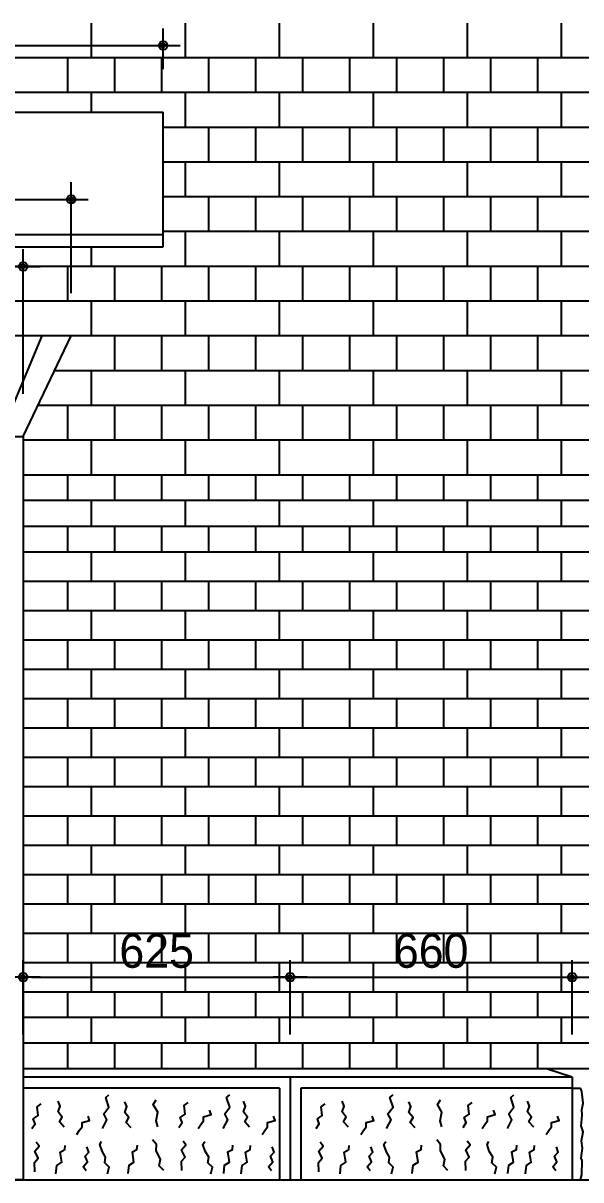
# Model space of a CAD drawing. Extents: x 186583 to 203403, y -172622 to -160742.
# Drawn here: x 192489 to 193794, y -169763 to -167055 of the extents above; entities that cross this region are included whole.
import ezdxf

# ---------------------------------------------------------------- set-up
doc = ezdxf.new("R2010")
doc.units = 0
doc.header["$LTSCALE"] = 50
doc.header["$MEASUREMENT"] = 0
doc.header["$PDMODE"] = 35
doc.header["$PDSIZE"] = -10
doc.layers.get('0').update_dxf_attribs({"linetype": 'CONTINUOUS'})
doc.layers.get('DEFPOINTS').update_dxf_attribs({"linetype": 'CONTINUOUS'})
for name, color, linetype in [('ele-3', 6, 'CONTINUOUS'), ('h', 5, 'CONTINUOUS'), ('HAT', 5, 'CONTINUOUS'), ('W-2', 2, 'CONTINUOUS'), ('WID', 4, 'CONTINUOUS')]:
    doc.layers.add(name, color=color, linetype=linetype)
doc.styles.add('GHS', font='HYWULM_0.TTF')
doc.styles.add('현창', font='HYWULM_0.TTF')
doc.dimstyles.new('3MM', dxfattribs={"dimscale": 300, "dimtxt": 4, "dimasz": 1, "dimexe": 1.5, "dimexo": 2, "dimgap": 1, "dimtad": 1, "dimtoh": 1, "dimdec": 4, "dimzin": 0, "dimdsep": 46, "dimtxsty": 'GHS', "dimblk": 'DIMDOT', "dimcen": -1, "dimdle": 1.5, "dimadec": 0, "dimazin": 0, "dimtfac": 1, "dimtdec": 4, "dimtix": 1, "dimtmove": 2, "dimatfit": 3, "dimldrblk": 'DIMDOT', "dimfxl": 1, "dimtvp": 1, "dimtolj": 1, "dimtzin": 0, "dimarcsym": 0})

# ---------------------------------------------------------------- blocks, each defined once
blk = doc.blocks.new('DIMDOT')
at = {"linetype": 'Continuous'}
blk.add_line((-2, 0), (2, 0), dxfattribs=at)
for radius in [0.5, 0.25]:
    blk.add_circle((0, 0), radius, dxfattribs=at)
blk = doc.blocks.new('*D3')
at = {"lineweight": -2}
for p, q in [((191216.2, -167163.4), (191216.2, -167067.6)), ((192816.2, -167163.4), (192816.2, -167067.6)), ((191236.2, -167107.6), (192796.2, -167107.6))]:
    blk.add_line(p, q, dxfattribs=at)
at = {"layer": 'DEFPOINTS', "color": 0}
for p in [(192816.2, -167107.6), (191216.2, -167263.4), (192816.2, -167263.4)]:
    blk.add_point(p, dxfattribs=at)
at = {"lineweight": -2, "xscale": 20, "yscale": 20, "zscale": 20, "rotation": 180}
blk.add_blockref('DIMDOT', (191216.2, -167107.6), dxfattribs=at)
at = {"lineweight": -2, "xscale": 20, "yscale": 20, "zscale": 20}
blk.add_blockref('DIMDOT', (192816.2, -167107.6), dxfattribs=at)
at = {"color": 0, "insert": (192016.2, -167039.9), "char_height": 80, "attachment_point": 5, "style": '현창'}
blk.add_mtext('\\A1;1,600', dxfattribs=at)
blk = doc.blocks.new('*D10')
at = {"lineweight": -2}
for p, q in [((191431.1, -167687.5), (191431.1, -167427.9)), ((192601.2, -167687.5), (192601.2, -167427.9)), ((191451.1, -167467.9), (192581.2, -167467.9))]:
    blk.add_line(p, q, dxfattribs=at)
at = {"layer": 'DEFPOINTS', "color": 0}
for p in [(192601.2, -167467.9), (191431.1, -167787.5), (192601.2, -167787.5)]:
    blk.add_point(p, dxfattribs=at)
at = {"lineweight": -2, "xscale": 20, "yscale": 20, "zscale": 20, "rotation": 180}
blk.add_blockref('DIMDOT', (191431.1, -167467.9), dxfattribs=at)
at = {"lineweight": -2, "xscale": 20, "yscale": 20, "zscale": 20}
blk.add_blockref('DIMDOT', (192601.2, -167467.9), dxfattribs=at)
at = {"color": 0, "insert": (192016.2, -167400.2), "char_height": 80, "attachment_point": 5, "style": '현창'}
blk.add_mtext('\\A1;1,170', dxfattribs=at)
blk = doc.blocks.new('*D11')
at = {"lineweight": -2}
for p, q in [((191543.7, -167922.9), (191543.7, -167584.8)), ((192488.7, -167922.9), (192488.7, -167584.8)), ((191563.7, -167624.8), (192468.7, -167624.8))]:
    blk.add_line(p, q, dxfattribs=at)
at = {"layer": 'DEFPOINTS', "color": 0}
for p in [(192488.7, -167624.8), (191543.7, -168022.9), (192488.7, -168022.9)]:
    blk.add_point(p, dxfattribs=at)
at = {"lineweight": -2, "xscale": 20, "yscale": 20, "zscale": 20, "rotation": 180}
blk.add_blockref('DIMDOT', (191543.7, -167624.8), dxfattribs=at)
at = {"lineweight": -2, "xscale": 20, "yscale": 20, "zscale": 20}
blk.add_blockref('DIMDOT', (192488.7, -167624.8), dxfattribs=at)
at = {"color": 0, "insert": (192016.2, -167563.3), "char_height": 80, "attachment_point": 5, "style": '현창'}
blk.add_mtext('\\A1;945', dxfattribs=at)
blk = doc.blocks.new('*D20')
at = {"lineweight": -2}
for p, q in [((192488.7, -169422.9), (192488.7, -169248.7)), ((193113.7, -169422.9), (193113.7, -169248.7)), ((192508.7, -169288.7), (193093.7, -169288.7))]:
    blk.add_line(p, q, dxfattribs=at)
at = {"layer": 'DEFPOINTS', "color": 0}
for p in [(193113.7, -169288.7), (192488.7, -169522.9), (193113.7, -169522.9)]:
    blk.add_point(p, dxfattribs=at)
at = {"lineweight": -2, "xscale": 20, "yscale": 20, "zscale": 20, "rotation": 180}
blk.add_blockref('DIMDOT', (192488.7, -169288.7), dxfattribs=at)
at = {"lineweight": -2, "xscale": 20, "yscale": 20, "zscale": 20}
blk.add_blockref('DIMDOT', (193113.7, -169288.7), dxfattribs=at)
at = {"color": 0, "insert": (192801.2, -169227.1), "char_height": 80, "attachment_point": 5, "style": '현창'}
blk.add_mtext('\\A1;625', dxfattribs=at)
blk = doc.blocks.new('*D21')
at = {"lineweight": -2}
for p, q in [((193113.7, -169422.9), (193113.7, -169248.7)), ((193773.7, -169422.9), (193773.7, -169248.7)), ((193133.7, -169288.7), (193753.7, -169288.7))]:
    blk.add_line(p, q, dxfattribs=at)
at = {"layer": 'DEFPOINTS', "color": 0}
for p in [(193773.7, -169288.7), (193113.7, -169522.9), (193773.7, -169522.9)]:
    blk.add_point(p, dxfattribs=at)
at = {"lineweight": -2, "xscale": 20, "yscale": 20, "zscale": 20, "rotation": 180}
blk.add_blockref('DIMDOT', (193113.7, -169288.7), dxfattribs=at)
at = {"lineweight": -2, "xscale": 20, "yscale": 20, "zscale": 20}
blk.add_blockref('DIMDOT', (193773.7, -169288.7), dxfattribs=at)
at = {"color": 0, "insert": (193443.7, -169227.1), "char_height": 80, "attachment_point": 5, "style": '현창'}
blk.add_mtext('\\A1;660', dxfattribs=at)

msp = doc.modelspace()

# ---------------------------------------------------------------- linework, layer by layer
at = {"layer": 'ele-3'}
for p, q in [((192488.65758, -168112.93201), (194023.65758, -168112.93201)), ((192488.65758, -168112.93201), (194023.65758, -168112.93201)), ((194023.65758, -168172.93201), (192488.65758, -168172.93201)), ((192488.65758, -168232.93201), (194023.65758, -168232.93201)), ((192488.65758, -168292.93201), (194023.65758, -168292.93201)), ((192488.65758, -169322.93201), (195946.69224, -169322.93201)), ((195946.69224, -169382.93201), (192488.65758, -169382.93201)), ((196443.65758, -169502.93201), (192488.65758, -169502.93201))]:
    msp.add_line(p, q, dxfattribs=at)
for points in [[(192593.65758, -168172.93201), (192593.65758, -168112.93201)], [(192703.65758, -168172.93201), (192703.65758, -168112.93201)], [(192813.65758, -168172.93201), (192813.65758, -168112.93201)], [(192923.65758, -168172.93201), (192923.65758, -168112.93201)], [(193033.65758, -168172.93201), (193033.65758, -168112.93201)], [(193143.65758, -168172.93201), (193143.65758, -168112.93201)], [(193253.65758, -168172.93201), (193253.65758, -168112.93201)], [(193363.65758, -168172.93201), (193363.65758, -168112.93201)], [(193473.65758, -168172.93201), (193473.65758, -168112.93201)], [(193583.65758, -168172.93201), (193583.65758, -168112.93201)], [(193693.65758, -168172.93201), (193693.65758, -168112.93201)], [(192648.65758, -168232.93201), (192648.65758, -168172.93201)], [(192868.65758, -168232.93201), (192868.65758, -168172.93201)], [(193088.65758, -168232.93201), (193088.65758, -168172.93201)], [(193308.65758, -168232.93201), (193308.65758, -168172.93201)], [(193528.65758, -168232.93201), (193528.65758, -168172.93201)], [(193748.65758, -168232.93201), (193748.65758, -168172.93201)], [(192593.65758, -168292.93201), (192593.65758, -168232.93201)], [(192703.65758, -168292.93201), (192703.65758, -168232.93201)], [(192813.65758, -168292.93201), (192813.65758, -168232.93201)], [(192923.65758, -168292.93201), (192923.65758, -168232.93201)], [(193033.65758, -168292.93201), (193033.65758, -168232.93201)], [(193143.65758, -168292.93201), (193143.65758, -168232.93201)], [(193253.65758, -168292.93201), (193253.65758, -168232.93201)], [(193363.65758, -168292.93201), (193363.65758, -168232.93201)], [(193473.65758, -168292.93201), (193473.65758, -168232.93201)], [(193583.65758, -168292.93201), (193583.65758, -168232.93201)], [(193693.65758, -168292.93201), (193693.65758, -168232.93201)], [(192593.65758, -169382.93201), (192593.65758, -169322.93201)], [(192703.65758, -169382.93201), (192703.65758, -169322.93201)], [(192813.65758, -169382.93201), (192813.65758, -169322.93201)], [(192923.65758, -169382.93201), (192923.65758, -169322.93201)], [(193033.65758, -169382.93201), (193033.65758, -169322.93201)], [(193143.65758, -169382.93201), (193143.65758, -169322.93201)], [(193253.65758, -169382.93201), (193253.65758, -169322.93201)], [(193363.65758, -169382.93201), (193363.65758, -169322.93201)], [(193473.65758, -169382.93201), (193473.65758, -169322.93201)], [(193583.65758, -169382.93201), (193583.65758, -169322.93201)], [(193693.65758, -169382.93201), (193693.65758, -169322.93201)], [(192648.65758, -169442.93201), (192648.65758, -169382.93201)], [(192868.65758, -169442.93201), (192868.65758, -169382.93201)], [(193088.65758, -169442.93201), (193088.65758, -169382.93201)], [(193308.65758, -169442.93201), (193308.65758, -169382.93201)], [(193528.65758, -169442.93201), (193528.65758, -169382.93201)], [(193748.65758, -169442.93201), (193748.65758, -169382.93201)], [(196223.65758, -169502.93201), (196223.65758, -169442.93201), (192488.65758, -169442.93201)], [(192593.65758, -169502.93201), (192593.65758, -169442.93201)], [(192703.65758, -169502.93201), (192703.65758, -169442.93201)], [(192813.65758, -169502.93201), (192813.65758, -169442.93201)], [(192923.65758, -169502.93201), (192923.65758, -169442.93201)], [(193033.65758, -169502.93201), (193033.65758, -169442.93201)], [(193143.65758, -169502.93201), (193143.65758, -169442.93201)], [(193253.65758, -169502.93201), (193253.65758, -169442.93201)], [(193363.65758, -169502.93201), (193363.65758, -169442.93201)], [(193473.65758, -169502.93201), (193473.65758, -169442.93201)], [(193583.65758, -169502.93201), (193583.65758, -169442.93201)], [(193693.65758, -169502.93201), (193693.65758, -169442.93201)]]:
    msp.add_lwpolyline(points, dxfattribs=at)
at = {"layer": 'h'}
for p, q in [((194023.65758, -167136.70608), (189843.65758, -167136.70608)), ((194023.65758, -167218.05824), (189843.65758, -167218.05824)), ((194023.65758, -167299.4104), (192816.15758, -167299.4104)), ((194023.65758, -167380.76256), (192816.15758, -167380.76256)), ((194023.65758, -167462.11472), (192816.15758, -167462.11472)), ((194023.65758, -167543.46688), (192816.15758, -167543.46688)), ((194023.65758, -167624.81904), (189843.65758, -167624.81904)), ((194023.65758, -167706.1712), (189843.65758, -167706.1712)), ((194023.65758, -167787.52336), (189843.65758, -167787.52336)), ((192532.36866, -167787.52336), (192433.06934, -168022.93201)), ((194023.65758, -167868.87553), (192562.30567, -167868.87553)), ((194023.65758, -167950.22769), (192523.41453, -167950.22769)), ((194023.65758, -168031.57985), (192488.65758, -168031.57985)), ((192488.65758, -168361.59868), (194023.65758, -168361.59868)), ((192488.65758, -168430.26534), (196105.15758, -168430.26534)), ((192488.65758, -168498.93201), (194023.65758, -168498.93201)), ((192488.65758, -168567.59868), (194023.65758, -168567.59868)), ((192488.65758, -168636.26534), (193858.65758, -168636.26534)), ((192488.65758, -168704.93201), (193858.65758, -168704.93201)), ((192488.65758, -168773.59868), (193858.65758, -168773.59868)), ((192488.65758, -168842.26534), (193858.65758, -168842.26534)), ((193748.65758, -168842.26534), (195728.65758, -168842.26534)), ((192488.65758, -168910.93201), (195946.69224, -168910.93201)), ((192488.65758, -168979.59868), (195946.69224, -168979.59868)), ((192488.65758, -169048.26534), (195946.69224, -169048.26534)), ((192488.65758, -169116.93201), (195946.69224, -169116.93201)), ((192488.65758, -169185.59868), (195946.69224, -169185.59868)), ((192488.65758, -169254.26534), (195946.69224, -169254.26534))]:
    msp.add_line(p, q, dxfattribs=at)
for points in [[(192648.65758, -167136.70608), (192648.65758, -167055.35391)], [(192868.65758, -167136.70608), (192868.65758, -167055.35391)], [(193088.65758, -167136.70608), (193088.65758, -167055.35391)], [(193308.65758, -167136.70608), (193308.65758, -167055.35391)], [(193528.65758, -167136.70608), (193528.65758, -167055.35391)], [(193748.65758, -167136.70608), (193748.65758, -167055.35391)], [(192593.65758, -167218.05824), (192593.65758, -167136.70608)], [(192703.65758, -167218.05824), (192703.65758, -167136.70608)], [(192813.65758, -167218.05824), (192813.65758, -167136.70608)], [(192923.65758, -167218.05824), (192923.65758, -167136.70608)], [(193033.65758, -167218.05824), (193033.65758, -167136.70608)], [(193143.65758, -167218.05824), (193143.65758, -167136.70608)], [(193253.65758, -167218.05824), (193253.65758, -167136.70608)], [(193363.65758, -167218.05824), (193363.65758, -167136.70608)], [(193473.65758, -167218.05824), (193473.65758, -167136.70608)], [(193583.65758, -167218.05824), (193583.65758, -167136.70608)], [(193693.65758, -167218.05824), (193693.65758, -167136.70608)], [(192648.65758, -167263.44139), (192648.65758, -167218.05824)], [(192868.65758, -167299.4104), (192868.65758, -167218.05824)], [(193088.65758, -167299.4104), (193088.65758, -167218.05824)], [(193308.65758, -167299.4104), (193308.65758, -167218.05824)], [(193528.65758, -167299.4104), (193528.65758, -167218.05824)], [(193748.65758, -167299.4104), (193748.65758, -167218.05824)], [(192923.65758, -167380.76256), (192923.65758, -167299.4104)], [(193033.65758, -167380.76256), (193033.65758, -167299.4104)], [(193143.65758, -167380.76256), (193143.65758, -167299.4104)], [(193253.65758, -167380.76256), (193253.65758, -167299.4104)], [(193363.65758, -167380.76256), (193363.65758, -167299.4104)], [(193473.65758, -167380.76256), (193473.65758, -167299.4104)], [(193583.65758, -167380.76256), (193583.65758, -167299.4104)], [(193693.65758, -167380.76256), (193693.65758, -167299.4104)], [(192868.65758, -167462.11472), (192868.65758, -167380.76256)], [(193088.65758, -167462.11472), (193088.65758, -167380.76256)], [(193308.65758, -167462.11472), (193308.65758, -167380.76256)], [(193528.65758, -167462.11472), (193528.65758, -167380.76256)], [(193748.65758, -167462.11472), (193748.65758, -167380.76256)], [(192923.65758, -167543.46688), (192923.65758, -167462.11472)], [(193033.65758, -167543.46688), (193033.65758, -167462.11472)], [(193143.65758, -167543.46688), (193143.65758, -167462.11472)], [(193253.65758, -167543.46688), (193253.65758, -167462.11472)], [(193363.65758, -167543.46688), (193363.65758, -167462.11472)], [(193473.65758, -167543.46688), (193473.65758, -167462.11472)], [(193583.65758, -167543.46688), (193583.65758, -167462.11472)], [(193693.65758, -167543.46688), (193693.65758, -167462.11472)], [(192868.65758, -167624.81904), (192868.65758, -167543.46688)], [(193088.65758, -167624.81904), (193088.65758, -167543.46688)], [(193308.65758, -167624.81904), (193308.65758, -167543.46688)], [(193528.65758, -167624.81904), (193528.65758, -167543.46688)], [(193748.65758, -167624.81904), (193748.65758, -167543.46688)], [(192648.65758, -167624.81904), (192648.65758, -167578.60391)], [(192593.65758, -167706.1712), (192593.65758, -167624.81904)], [(192703.65758, -167706.1712), (192703.65758, -167624.81904)], [(192813.65758, -167706.1712), (192813.65758, -167624.81904)], [(192923.65758, -167706.1712), (192923.65758, -167624.81904)], [(193033.65758, -167706.1712), (193033.65758, -167624.81904)], [(193143.65758, -167706.1712), (193143.65758, -167624.81904)], [(193253.65758, -167706.1712), (193253.65758, -167624.81904)], [(193363.65758, -167706.1712), (193363.65758, -167624.81904)], [(193473.65758, -167706.1712), (193473.65758, -167624.81904)], [(193583.65758, -167706.1712), (193583.65758, -167624.81904)], [(193693.65758, -167706.1712), (193693.65758, -167624.81904)], [(192648.65758, -167787.52336), (192648.65758, -167706.1712)], [(192868.65758, -167787.52336), (192868.65758, -167706.1712)], [(193088.65758, -167787.52336), (193088.65758, -167706.1712)], [(193308.65758, -167787.52336), (193308.65758, -167706.1712)], [(193528.65758, -167787.52336), (193528.65758, -167706.1712)], [(193748.65758, -167787.52336), (193748.65758, -167706.1712)], [(192703.65758, -167868.87553), (192703.65758, -167787.52336)], [(192813.65758, -167868.87553), (192813.65758, -167787.52336)], [(192923.65758, -167868.87553), (192923.65758, -167787.52336)], [(193033.65758, -167868.87553), (193033.65758, -167787.52336)], [(193143.65758, -167868.87553), (193143.65758, -167787.52336)], [(193253.65758, -167868.87553), (193253.65758, -167787.52336)], [(193363.65758, -167868.87553), (193363.65758, -167787.52336)], [(193473.65758, -167868.87553), (193473.65758, -167787.52336)], [(193583.65758, -167868.87553), (193583.65758, -167787.52336)], [(193693.65758, -167868.87553), (193693.65758, -167787.52336)], [(192648.65758, -167950.22769), (192648.65758, -167868.87553)], [(192868.65758, -167950.22769), (192868.65758, -167868.87553)], [(193088.65758, -167950.22769), (193088.65758, -167868.87553)], [(193308.65758, -167950.22769), (193308.65758, -167868.87553)], [(193528.65758, -167950.22769), (193528.65758, -167868.87553)], [(193748.65758, -167950.22769), (193748.65758, -167868.87553)], [(192593.65758, -168031.57985), (192593.65758, -167950.22769)], [(192703.65758, -168031.57985), (192703.65758, -167950.22769)], [(192813.65758, -168031.57985), (192813.65758, -167950.22769)], [(192923.65758, -168031.57985), (192923.65758, -167950.22769)], [(193033.65758, -168031.57985), (193033.65758, -167950.22769)], [(193143.65758, -168031.57985), (193143.65758, -167950.22769)], [(193253.65758, -168031.57985), (193253.65758, -167950.22769)], [(193363.65758, -168031.57985), (193363.65758, -167950.22769)], [(193473.65758, -168031.57985), (193473.65758, -167950.22769)], [(193583.65758, -168031.57985), (193583.65758, -167950.22769)], [(193693.65758, -168031.57985), (193693.65758, -167950.22769)], [(192648.65758, -168112.93201), (192648.65758, -168031.57985)], [(192868.65758, -168112.93201), (192868.65758, -168031.57985)], [(193088.65758, -168112.93201), (193088.65758, -168031.57985)], [(193308.65758, -168112.93201), (193308.65758, -168031.57985)], [(193528.65758, -168112.93201), (193528.65758, -168031.57985)], [(193748.65758, -168112.93201), (193748.65758, -168031.57985)], [(192648.65758, -168361.59868), (192648.65758, -168292.93201)], [(192868.65758, -168361.59868), (192868.65758, -168292.93201)], [(193088.65758, -168361.59868), (193088.65758, -168292.93201)], [(193308.65758, -168361.59868), (193308.65758, -168292.93201)], [(193528.65758, -168361.59868), (193528.65758, -168292.93201)], [(193748.65758, -168361.59868), (193748.65758, -168292.93201)], [(192593.65758, -168430.26534), (192593.65758, -168361.59868)], [(192703.65758, -168430.26534), (192703.65758, -168361.59868)], [(192813.65758, -168430.26534), (192813.65758, -168361.59868)], [(192923.65758, -168430.26534), (192923.65758, -168361.59868)], [(193033.65758, -168430.26534), (193033.65758, -168361.59868)], [(193143.65758, -168430.26534), (193143.65758, -168361.59868)], [(193253.65758, -168430.26534), (193253.65758, -168361.59868)], [(193363.65758, -168430.26534), (193363.65758, -168361.59868)], [(193473.65758, -168430.26534), (193473.65758, -168361.59868)], [(193583.65758, -168430.26534), (193583.65758, -168361.59868)], [(193693.65758, -168430.26534), (193693.65758, -168361.59868)], [(192648.65758, -168498.93201), (192648.65758, -168430.26534)], [(192868.65758, -168498.93201), (192868.65758, -168430.26534)], [(193088.65758, -168498.93201), (193088.65758, -168430.26534)], [(193308.65758, -168498.93201), (193308.65758, -168430.26534)], [(193528.65758, -168498.93201), (193528.65758, -168430.26534)], [(193748.65758, -168498.93201), (193748.65758, -168430.26534)], [(192593.65758, -168567.59868), (192593.65758, -168498.93201)], [(192703.65758, -168567.59868), (192703.65758, -168498.93201)], [(192813.65758, -168567.59868), (192813.65758, -168498.93201)], [(192923.65758, -168567.59868), (192923.65758, -168498.93201)], [(193033.65758, -168567.59868), (193033.65758, -168498.93201)], [(193143.65758, -168567.59868), (193143.65758, -168498.93201)], [(193253.65758, -168567.59868), (193253.65758, -168498.93201)], [(193363.65758, -168567.59868), (193363.65758, -168498.93201)], [(193473.65758, -168567.59868), (193473.65758, -168498.93201)], [(193583.65758, -168567.59868), (193583.65758, -168498.93201)], [(193693.65758, -168567.59868), (193693.65758, -168498.93201)], [(192648.65758, -168636.26534), (192648.65758, -168567.59868)], [(192868.65758, -168636.26534), (192868.65758, -168567.59868)], [(193088.65758, -168636.26534), (193088.65758, -168567.59868)], [(193308.65758, -168636.26534), (193308.65758, -168567.59868)], [(193528.65758, -168636.26534), (193528.65758, -168567.59868)], [(193748.65758, -168636.26534), (193748.65758, -168567.59868)], [(192593.65758, -168704.93201), (192593.65758, -168636.26534)], [(192703.65758, -168704.93201), (192703.65758, -168636.26534)], [(192813.65758, -168704.93201), (192813.65758, -168636.26534)], [(192923.65758, -168704.93201), (192923.65758, -168636.26534)], [(193033.65758, -168704.93201), (193033.65758, -168636.26534)], [(193143.65758, -168704.93201), (193143.65758, -168636.26534)], [(193253.65758, -168704.93201), (193253.65758, -168636.26534)], [(193363.65758, -168704.93201), (193363.65758, -168636.26534)], [(193473.65758, -168704.93201), (193473.65758, -168636.26534)], [(193583.65758, -168704.93201), (193583.65758, -168636.26534)], [(193693.65758, -168704.93201), (193693.65758, -168636.26534)], [(192648.65758, -168773.59868), (192648.65758, -168704.93201)], [(192868.65758, -168773.59868), (192868.65758, -168704.93201)], [(193088.65758, -168773.59868), (193088.65758, -168704.93201)], [(193308.65758, -168773.59868), (193308.65758, -168704.93201)], [(193528.65758, -168773.59868), (193528.65758, -168704.93201)], [(193748.65758, -168773.59868), (193748.65758, -168704.93201)], [(192593.65758, -168842.26534), (192593.65758, -168773.59868)], [(192703.65758, -168842.26534), (192703.65758, -168773.59868)], [(192813.65758, -168842.26534), (192813.65758, -168773.59868)], [(192923.65758, -168842.26534), (192923.65758, -168773.59868)], [(193033.65758, -168842.26534), (193033.65758, -168773.59868)], [(193143.65758, -168842.26534), (193143.65758, -168773.59868)], [(193253.65758, -168842.26534), (193253.65758, -168773.59868)], [(193363.65758, -168842.26534), (193363.65758, -168773.59868)], [(193473.65758, -168842.26534), (193473.65758, -168773.59868)], [(193583.65758, -168842.26534), (193583.65758, -168773.59868)], [(193693.65758, -168842.26534), (193693.65758, -168773.59868)], [(192648.65758, -168910.93201), (192648.65758, -168842.26534)], [(192868.65758, -168910.93201), (192868.65758, -168842.26534)], [(193088.65758, -168910.93201), (193088.65758, -168842.26534)], [(193308.65758, -168910.93201), (193308.65758, -168842.26534)], [(193528.65758, -168910.93201), (193528.65758, -168842.26534)], [(193748.65758, -168910.93201), (193748.65758, -168842.26534)], [(192593.65758, -168979.59868), (192593.65758, -168910.93201)], [(192703.65758, -168979.59868), (192703.65758, -168910.93201)], [(192813.65758, -168979.59868), (192813.65758, -168910.93201)], [(192923.65758, -168979.59868), (192923.65758, -168910.93201)], [(193033.65758, -168979.59868), (193033.65758, -168910.93201)], [(193143.65758, -168979.59868), (193143.65758, -168910.93201)], [(193253.65758, -168979.59868), (193253.65758, -168910.93201)], [(193363.65758, -168979.59868), (193363.65758, -168910.93201)], [(193473.65758, -168979.59868), (193473.65758, -168910.93201)], [(193583.65758, -168979.59868), (193583.65758, -168910.93201)], [(193693.65758, -168979.59868), (193693.65758, -168910.93201)], [(192648.65758, -169048.26534), (192648.65758, -168979.59868)], [(192868.65758, -169048.26534), (192868.65758, -168979.59868)], [(193088.65758, -169048.26534), (193088.65758, -168979.59868)], [(193308.65758, -169048.26534), (193308.65758, -168979.59868)], [(193528.65758, -169048.26534), (193528.65758, -168979.59868)], [(193748.65758, -169048.26534), (193748.65758, -168979.59868)], [(192593.65758, -169116.93201), (192593.65758, -169048.26534)], [(192703.65758, -169116.93201), (192703.65758, -169048.26534)], [(192813.65758, -169116.93201), (192813.65758, -169048.26534)], [(192923.65758, -169116.93201), (192923.65758, -169048.26534)], [(193033.65758, -169116.93201), (193033.65758, -169048.26534)], [(193143.65758, -169116.93201), (193143.65758, -169048.26534)], [(193253.65758, -169116.93201), (193253.65758, -169048.26534)], [(193363.65758, -169116.93201), (193363.65758, -169048.26534)], [(193473.65758, -169116.93201), (193473.65758, -169048.26534)], [(193583.65758, -169116.93201), (193583.65758, -169048.26534)], [(193693.65758, -169116.93201), (193693.65758, -169048.26534)], [(192648.65758, -169185.59868), (192648.65758, -169116.93201)], [(192868.65758, -169185.59868), (192868.65758, -169116.93201)], [(193088.65758, -169185.59868), (193088.65758, -169116.93201)], [(193308.65758, -169185.59868), (193308.65758, -169116.93201)], [(193528.65758, -169185.59868), (193528.65758, -169116.93201)], [(193748.65758, -169185.59868), (193748.65758, -169116.93201)], [(192593.65758, -169254.26534), (192593.65758, -169185.59868)], [(192703.65758, -169254.26534), (192703.65758, -169185.59868)], [(192813.65758, -169254.26534), (192813.65758, -169185.59868)], [(192923.65758, -169254.26534), (192923.65758, -169185.59868)], [(193033.65758, -169254.26534), (193033.65758, -169185.59868)], [(193143.65758, -169254.26534), (193143.65758, -169185.59868)], [(193253.65758, -169254.26534), (193253.65758, -169185.59868)], [(193363.65758, -169254.26534), (193363.65758, -169185.59868)], [(193473.65758, -169254.26534), (193473.65758, -169185.59868)], [(193583.65758, -169254.26534), (193583.65758, -169185.59868)], [(193693.65758, -169254.26534), (193693.65758, -169185.59868)], [(192648.65758, -169322.93201), (192648.65758, -169254.26534)], [(192868.65758, -169322.93201), (192868.65758, -169254.26534)], [(193088.65758, -169322.93201), (193088.65758, -169254.26534)], [(193308.65758, -169322.93201), (193308.65758, -169254.26534)], [(193528.65758, -169322.93201), (193528.65758, -169254.26534)], [(193748.65758, -169322.93201), (193748.65758, -169254.26534)], [(192674.23702, -169642.84857), (192684.83222, -169622.14845), (192677.60771, -169608.18809), (192689.64794, -169592.78321), (192681.94279, -169570.15733), (192689.64794, -169563.89921)], [(192957.19536, -169642.84857), (192967.79057, -169622.14845), (192960.56605, -169608.18809), (192972.60629, -169592.78321), (192964.90114, -169570.15733), (192972.60629, -169563.89921)], [(193339.25144, -169642.84857), (193349.84664, -169622.14845), (193342.62213, -169608.18809), (193354.66236, -169592.78321), (193346.95721, -169570.15733), (193354.66236, -169563.89921)], [(193622.20978, -169642.84857), (193632.80499, -169622.14845), (193625.58047, -169608.18809), (193637.62071, -169592.78321), (193629.91556, -169570.15733), (193637.62071, -169563.89921)], [(192509.31864, -169642.79053), (192516.94849, -169631.60515), (192512.37058, -169619.91113), (192523.56061, -169612.28507), (192521.5264, -169591.9481), (192530.6816, -169584.82987)], [(192584.87802, -169639.61331), (192573.56563, -169627.22927), (192580.02967, -169615.92177), (192570.33361, -169603.53773), (192575.18133, -169590.07675), (192570.33361, -169578.76965)], [(192741.1714, -169641.0143), (192729.85902, -169628.63026), (192736.32306, -169617.32276), (192726.627, -169604.93872), (192731.47471, -169591.47774), (192726.627, -169580.17064)], [(192803.6427, -169638.8725), (192800.01664, -169624.75415), (192803.95392, -169604.54172), (192793.40828, -169586.64399), (192800.41068, -169575.87496)], [(192853.33714, -169639.98048), (192860.96699, -169628.79511), (192856.38908, -169617.10109), (192867.57911, -169609.47502), (192865.5449, -169589.13805), (192874.7001, -169582.01983)], [(192898.31562, -169642.50638), (192904.24068, -169633.35317), (192910.70472, -169624.73803), (192910.70472, -169615.04635), (192928.48114, -169609.66163), (192924.71014, -169599.96995)], [(193018.85536, -169639.61331), (193007.54298, -169627.22927), (193014.00702, -169615.92177), (193004.31096, -169603.53773), (193009.15867, -169590.07675), (193004.31096, -169578.76965)], [(193174.33306, -169642.79053), (193181.96291, -169631.60515), (193177.385, -169619.91113), (193188.57503, -169612.28507), (193186.54082, -169591.9481), (193195.69602, -169584.82987)], [(193249.89244, -169639.61331), (193238.58005, -169627.22927), (193245.04409, -169615.92177), (193235.34803, -169603.53773), (193240.19575, -169590.07675), (193235.34803, -169578.76965)], [(193406.18582, -169641.0143), (193394.87344, -169628.63026), (193401.33748, -169617.32276), (193391.64142, -169604.93872), (193396.48914, -169591.47774), (193391.64142, -169580.17064)], [(193468.65712, -169638.8725), (193465.03106, -169624.75415), (193468.96834, -169604.54172), (193458.4227, -169586.64399), (193465.4251, -169575.87496)], [(193518.35156, -169639.98048), (193525.98141, -169628.79511), (193521.4035, -169617.10109), (193532.59353, -169609.47502), (193530.55932, -169589.13805), (193539.71452, -169582.01983)], [(193563.33004, -169642.50638), (193569.2551, -169633.35317), (193575.71914, -169624.73803), (193575.71914, -169615.04635), (193593.49556, -169609.66163), (193589.72456, -169599.96995)], [(193683.86978, -169639.61331), (193672.5574, -169627.22927), (193679.02144, -169615.92177), (193669.32538, -169603.53773), (193674.17309, -169590.07675), (193669.32538, -169578.76965)], [(192614.19083, -169656.50221), (192620.11589, -169647.349), (192626.57993, -169638.73386), (192626.57993, -169629.04217), (192644.35636, -169623.65746), (192640.58535, -169613.96578)], [(193048.16818, -169656.50221), (193054.09323, -169647.349), (193060.55728, -169638.73386), (193060.55728, -169629.04217), (193078.3337, -169623.65746), (193074.5627, -169613.96578)], [(193279.20525, -169656.50221), (193285.13031, -169647.349), (193291.59435, -169638.73386), (193291.59435, -169629.04217), (193309.37078, -169623.65746), (193305.59977, -169613.96578)], [(193713.1826, -169656.50221), (193719.10765, -169647.349), (193725.5717, -169638.73386), (193725.5717, -169629.04217), (193743.34812, -169623.65746), (193739.57712, -169613.96578)], [(192516.16982, -169744.03728), (192515.15209, -169722.17518), (192523.79904, -169712.51493), (192515.66095, -169695.73727), (192525.83388, -169684.04325), (192519.22113, -169674.89165)], [(192565.41625, -169748.66669), (192567.57093, -169729.28292), (192578.88331, -169721.74472), (192575.11294, -169698.05359), (192585.88634, -169692.1308), (192586.96368, -169682.43872)], [(192686.27725, -169748.75657), (192690.12982, -169732.87045), (192679.53462, -169723.24245), (192681.46091, -169709.76333), (192673.27325, -169695.80257), (192667.97564, -169679.91645), (192672.3101, -169673.17709)], [(192734.62266, -169748.17376), (192736.77734, -169728.78999), (192748.08972, -169721.25179), (192744.31935, -169697.56066), (192755.09275, -169691.63788), (192756.17009, -169681.94579)], [(192818.04279, -169741.16396), (192807.26939, -169730.39533), (192810.50141, -169714.24239), (192800.26699, -169694.85823), (192800.80535, -169680.3207), (192791.64827, -169669.55168)], [(192860.18832, -169741.22723), (192859.17058, -169719.36513), (192867.81754, -169709.70489), (192859.67945, -169692.92723), (192869.85238, -169681.2332), (192863.23963, -169672.08161)], [(192927.81228, -169748.75657), (192931.66485, -169732.87045), (192921.06964, -169723.24245), (192922.99593, -169709.76333), (192914.80827, -169695.80257), (192909.51067, -169679.91645), (192913.84513, -169673.17709)], [(192958.07192, -169748.17376), (192960.2266, -169728.78999), (192971.53898, -169721.25179), (192967.76861, -169697.56066), (192978.54201, -169691.63788), (192979.61935, -169681.94579)], [(192999.39359, -169748.66669), (193001.54827, -169729.28292), (193012.86066, -169721.74472), (193009.09028, -169698.05359), (193019.86368, -169692.1308), (193020.94102, -169682.43872)], [(193181.18424, -169744.03728), (193180.16651, -169722.17518), (193188.81346, -169712.51493), (193180.67537, -169695.73727), (193190.8483, -169684.04325), (193184.23555, -169674.89165)], [(193230.43067, -169748.66669), (193232.58535, -169729.28292), (193243.89773, -169721.74472), (193240.12736, -169698.05359), (193250.90076, -169692.1308), (193251.9781, -169682.43872)], [(193351.29167, -169748.75657), (193355.14424, -169732.87045), (193344.54904, -169723.24245), (193346.47533, -169709.76333), (193338.28767, -169695.80257), (193332.99007, -169679.91645), (193337.32452, -169673.17709)], [(193399.63708, -169748.17376), (193401.79176, -169728.78999), (193413.10414, -169721.25179), (193409.33377, -169697.56066), (193420.10717, -169691.63788), (193421.18451, -169681.94579)], [(193483.05721, -169741.16396), (193472.28381, -169730.39533), (193475.51583, -169714.24239), (193465.28142, -169694.85823), (193465.81977, -169680.3207), (193456.66269, -169669.55168)], [(193525.20274, -169741.22723), (193524.185, -169719.36513), (193532.83196, -169709.70489), (193524.69387, -169692.92723), (193534.8668, -169681.2332), (193528.25405, -169672.08161)], [(193592.8267, -169748.75657), (193596.67927, -169732.87045), (193586.08406, -169723.24245), (193588.01035, -169709.76333), (193579.82269, -169695.80257), (193574.52509, -169679.91645), (193578.85955, -169673.17709)], [(193623.08634, -169748.17376), (193625.24102, -169728.78999), (193636.55341, -169721.25179), (193632.78303, -169697.56066), (193643.55643, -169691.63788), (193644.63377, -169681.94579)], [(193664.40801, -169748.66669), (193666.56269, -169729.28292), (193677.87508, -169721.74472), (193674.1047, -169698.05359), (193684.8781, -169692.1308), (193685.95544, -169682.43872)], [(192636.25842, -169741.41586), (192629.2554, -169732.26225), (192638.95146, -169720.41668), (192633.56476, -169707.49417), (192642.18348, -169697.80209), (192637.87412, -169685.95652)], [(193070.23577, -169741.41586), (193063.23274, -169732.26225), (193072.92881, -169720.41668), (193067.5421, -169707.49417), (193076.16083, -169697.80209), (193071.85147, -169685.95652)], [(193301.27284, -169741.41586), (193294.26982, -169732.26225), (193303.96588, -169720.41668), (193298.57918, -169707.49417), (193307.1979, -169697.80209), (193302.88854, -169685.95652)], [(193735.25019, -169741.41586), (193728.24716, -169732.26225), (193737.94323, -169720.41668), (193732.55652, -169707.49417), (193741.17525, -169697.80209), (193736.86589, -169685.95652)]]:
    msp.add_lwpolyline(points, dxfattribs=at)
at = {"layer": 'HAT'}
for p, q in [((193713.65758, -169502.93201), (192488.65758, -169502.93201)), ((193773.65758, -169522.93201), (193713.65758, -169502.93201)), ((193088.65758, -169547.93201), (192488.65758, -169547.93201)), ((193088.65758, -169547.93201), (193088.65758, -169762.93201)), ((193773.65758, -169547.93201), (193138.65758, -169547.93201)), ((193138.65758, -169547.93201), (193138.65758, -169762.93201)), ((193773.65758, -169547.93201), (193773.65758, -169762.93201))]:
    msp.add_line(p, q, dxfattribs=at)
at = {"layer": 'W-2'}
msp.add_line((189603.65758, -169762.93201), (199273.65758, -169762.93201), dxfattribs=at)
at = {"layer": 'WID'}
for p, q in [((191216.15758, -167263.44139), (192816.15758, -167263.44139)), ((192816.15758, -167578.60391), (192816.15758, -167263.44139)), ((191216.15758, -167550.17915), (192816.15758, -167550.17915)), ((191216.15758, -167578.60391), (192816.15758, -167578.60391)), ((192601.19681, -167787.52336), (191431.11834, -167787.52336)), ((192488.65758, -168022.93201), (192601.19681, -167787.52336)), ((193773.65758, -169522.93201), (192488.65758, -169522.93201)), ((193113.65758, -169522.93201), (193113.65758, -169762.93201)), ((193773.65758, -169522.93201), (193773.65758, -169547.93201)), ((193773.65758, -169547.93201), (193793.65758, -169547.93201))]:
    msp.add_line(p, q, dxfattribs=at)
msp.add_lwpolyline([(191543.65758, -168022.93201), (192488.65758, -168022.93201), (192488.65758, -169762.93201), (191543.65758, -169762.93201)], close=True, dxfattribs=at)
msp.add_lwpolyline([(193793.65758, -169762.93201), (193796.34577, -169750.86513), (193797.44537, -169717.51591), (193794.6048, -169711.83791), (193797.96043, -169688.99434), (193795.30258, -169671.37319), (193799.28567, -169650.30253), (193795.0238, -169636.35905), (193796.65235, -169620.79426), (193797.14288, -169610.68768), (193796.81177, -169598.96814), (193799.25215, -169583.11348), (193798.03196, -169569.69802), (193796.07639, -169556.3293), (193793.65758, -169547.93201)], dxfattribs=at)

# ---------------------------------------------------------------- dimensions: what is measured, and where the dimension line sits
for base, p1, p2, picture, middle in [((192816.15758, -167107.57503), (191216.15758, -167263.44139), (192816.15758, -167263.44139), '*D3', (192016.15758, -167039.852)), ((192601.19681, -167467.89867), (191431.11834, -167787.52336), (192601.19681, -167787.52336), '*D10', (192016.15758, -167400.17563)), ((192488.65758, -167624.81904), (191543.65758, -168022.93201), (192488.65758, -168022.93201), '*D11', (192016.15758, -167563.27444)), ((193113.65758, -169288.71991), (192488.65758, -169522.93201), (193113.65758, -169522.93201), '*D20', (192801.15758, -169227.06878)), ((193773.65758, -169288.71991), (193113.65758, -169522.93201), (193773.65758, -169522.93201), '*D21', (193443.65758, -169227.06878))]:
    dim = msp.add_linear_dim(base=base, p1=p1, p2=p2, dimstyle='3MM', override={"dimscale": 20, "dimtxt": 4, "dimexe": 2, "dimexo": 5, "dimtoh": 0, "dimlunit": 6, "dimsah": 1, "dimcen": 0, "dimdle": 2, "dimclrd": 256, "dimclre": 256, "dimtfac": 0.333333, "dimtvp": 0})
    dim.commit()
    dim.dimension.update_dxf_attribs({"geometry": picture, "text_midpoint": middle})

doc.saveas('drawing.dxf')
